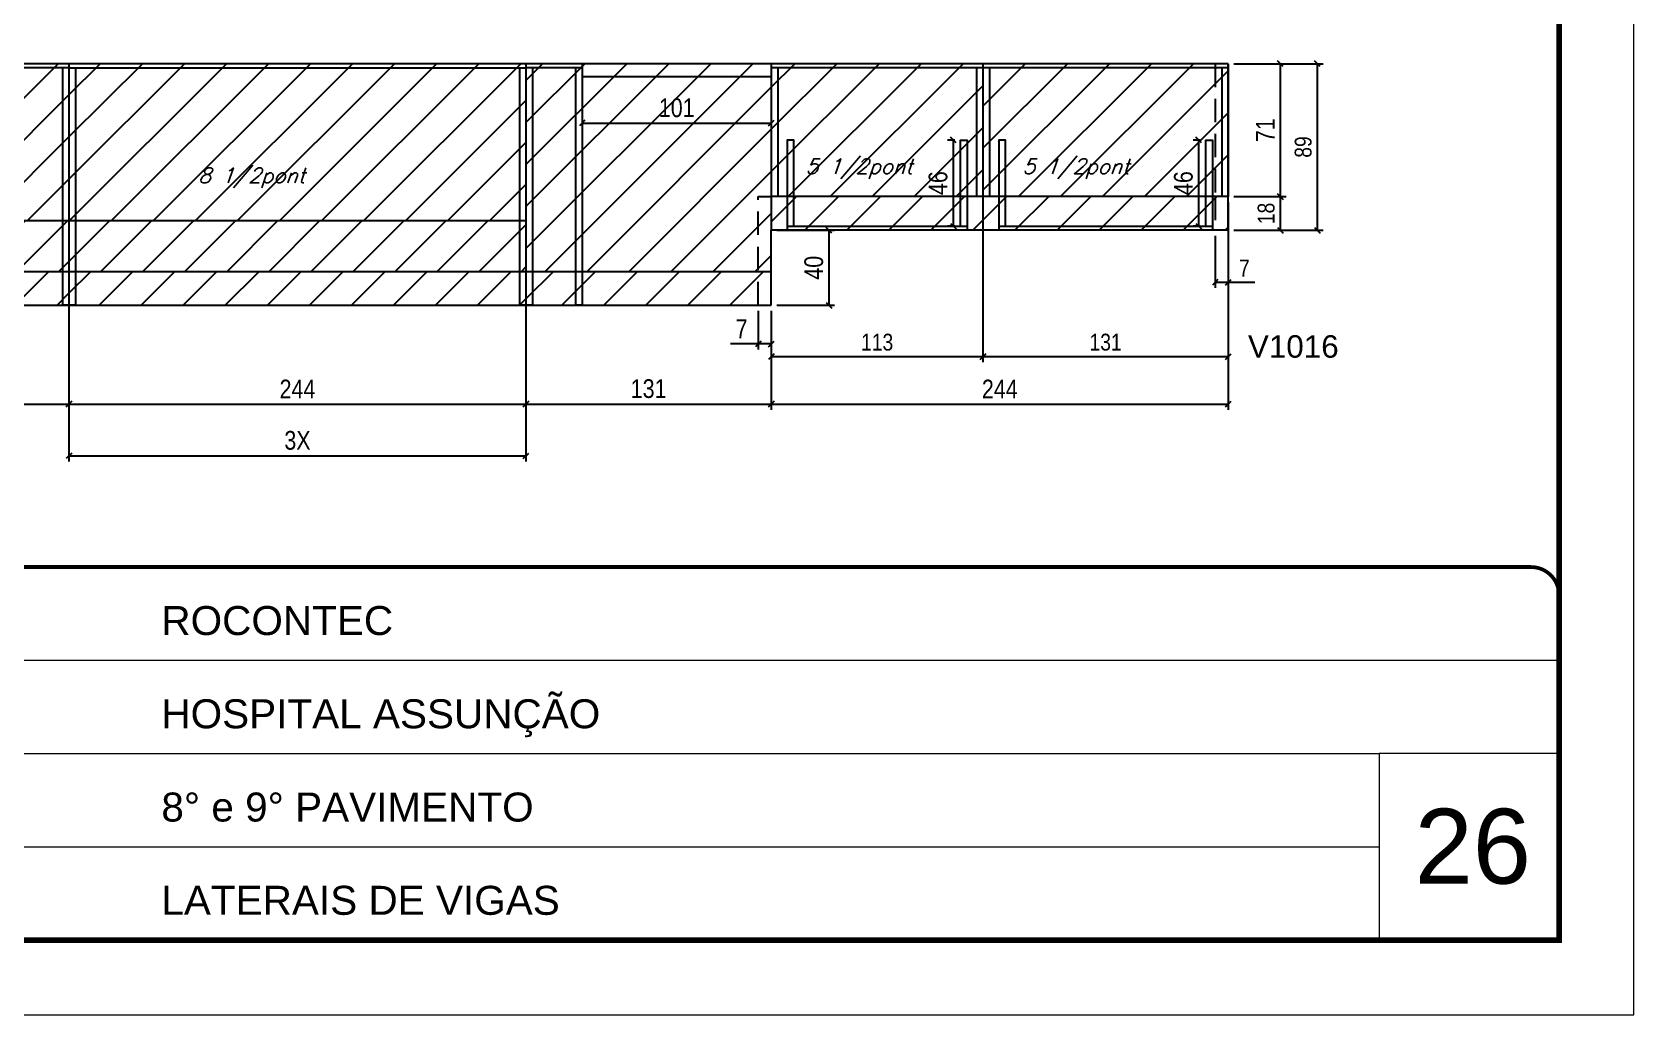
# Model space of a CAD drawing. Extents: x -20960 to -5926, y -2106 to 21915.
# Drawn here: x -9979 to -9123, y 13974 to 14499 of the extents above; entities that cross this region are included whole.
import ezdxf

# ---------------------------------------------------------------- set-up
doc = ezdxf.new("R2010")
doc.units = 0
for name, pattern in [('CONTINUO', [0]), ('DASHED', [0.75, 0.5, -0.25]), ('HIDDEN', [0.375, 0.25, -0.125])]:
    doc.linetypes.add(name, pattern=pattern)
for name, color, linetype in [('5', 5, 'Continuous'), ('COTA', 241, 'Continuous'), ('Painéis', 200, 'Continuous'), ('Reaproveitamento', 251, 'Continuous'), ('SARR_2.2x7', 40, 'Continuous'), ('SARR_3.5x7', 81, 'Continuous'), ('texto', 7, 'Continuous')]:
    doc.layers.add(name, color=color, linetype=linetype)
for name, color, linetype, lineweight in [('CARIMBO', 255, 'Continuous', 9), ('Folhas', 255, 'Continuous', 9), ('SARRAFO DE PRESSAO', 251, 'DASHED', 9)]:
    doc.layers.add(name, color=color, linetype=linetype, lineweight=lineweight)
doc.styles.add('ARIAL', font='arial.ttf')
doc.styles.add('COTA TECNICA', font='techl___.ttf', dxfattribs={"height": 10})
doc.styles.add('COTA TECNICA-50', font='techl___.ttf', dxfattribs={"height": 9})
doc.styles.add('Romans', font='romans.shx')
doc.styles.get("Standard").update_dxf_attribs({"font": 'arial.ttf'})
doc.dimstyles.new('COTA PAINEL-50', dxfattribs={"dimtxt": 9, "dimasz": 3, "dimexe": 3, "dimexo": 3, "dimgap": 3, "dimtad": 1, "dimdec": 1, "dimzin": 12, "dimdsep": 46, "dimtxsty": 'COTA TECNICA-50', "dimblk1": 'OBLIQUE', "dimblk2": 'OBLIQUE', "dimsah": 1, "dimcen": 0.9, "dimclrd": 4, "dimclre": 4, "dimclrt": 240, "dimadec": 1, "dimazin": 3, "dimtfac": 1, "dimtdec": 1, "dimtmove": 0, "dimatfit": 3, "dimfxl": 1, "dimtolj": 1, "dimtzin": 12, "dimarcsym": 0})
doc.dimstyles.new('PAINEL', dxfattribs={"dimtxt": 10, "dimasz": 3, "dimexe": 3, "dimexo": 3, "dimgap": 3, "dimtad": 1, "dimdec": 1, "dimzin": 12, "dimdsep": 46, "dimtxsty": 'COTA TECNICA', "dimblk1": 'OBLIQUE', "dimblk2": 'OBLIQUE', "dimsah": 1, "dimcen": 0.9, "dimclrd": 4, "dimclre": 4, "dimclrt": 240, "dimadec": 1, "dimazin": 3, "dimtfac": 1, "dimtdec": 1, "dimtmove": 0, "dimatfit": 3, "dimfxl": 1, "dimtolj": 1, "dimtzin": 12, "dimarcsym": 0})
pattern_1 = [(45, (67.88, -2313.735), (-11.22532, 11.22532), [])]
pattern_2 = [(45, (-1558, 0), (-11.22532, 11.22532), [])]
pattern_3 = [(45, (1598.5, 1148.575), (-11.22532, 11.22532), [])]
pattern_4 = [(45, (-3170, 0), (-11.22532, 11.22532), [])]

# ---------------------------------------------------------------- blocks, each defined once
blk = doc.blocks.new('9999999999')
at = {"color": 30, "linetype": 'CONTINUO'}
for p, q in [((98564.56, 34379.64), (99583.98, 34379.64)), ((98564.56, 34329.83), (99487.98, 34329.83)), ((99583.98, 34329.83), (99487.98, 34329.83)), ((99487.98, 34329.83), (99487.98, 34230.21)), ((98564.56, 34280.02), (99487.98, 34280.02))]:
    blk.add_line(p, q, dxfattribs=at)
at = {"color": 30, "linetype": 'CONTINUO', "const_width": 2}
blk.add_lwpolyline([(99583.98, 34230.21), (99583.98, 34414.45, 0.414214), (99568.98, 34429.45), (98228.98, 34429.45, 0.414214), (98213.98, 34414.45), (98213.98, 34245.21, 0.414214), (98228.98, 34230.21), (99583.98, 34230.21)], format="xyb", dxfattribs=at)
at = {"layer": 'Folhas'}
blk.add_lwpolyline([(98138.98, 34190.21), (99623.98, 34190.21), (99623.98, 35240.21), (98138.98, 35240.21)], close=True, dxfattribs=at)
at = {"layer": 'Folhas', "color": 30, "const_width": 3}
blk.add_lwpolyline([(98213.98, 34230.21), (99583.98, 34230.21), (99583.98, 35200.21), (98213.98, 35200.21)], close=True, dxfattribs=at)
at = {"color": 7, "linetype": 'Continuous', "ltscale": 5, "style": 'ARIAL'}
for s, height, p in [('ROCONTEC', 15.483, (98837.68, 34393.13)), ('HOSPITAL ASSUNÇÃO', 15.4829, (98837.68, 34343.32)), ('8° e 9° PAVIMENTO', 15.4829, (98837.68, 34293.51)), ('LATERAIS DE VIGAS', 15.4829, (98837.68, 34243.7))]:
    blk.add_text(s, height=height, dxfattribs=at).set_placement(p)
blk = doc.blocks.new('_Oblique')
at = {"color": 0, "linetype": 'ByBlock', "lineweight": -2}
blk.add_line((-0.5, -0.5), (0.5, 0.5), dxfattribs=at)
blk = doc.blocks.new('*D7241')
at = {"layer": 'COTA', "color": 4, "lineweight": -2, "ltscale": 25, "transparency": 16777216}
for p, q in [((-9959.12, 14368.04), (-9959.12, 14269.58)), ((-9715.12, 14368.04), (-9715.12, 14269.58)), ((-9959.12, 14272.58), (-9715.12, 14272.58))]:
    blk.add_line(p, q, dxfattribs=at)
at = {"layer": 'Defpoints', "color": 0, "ltscale": 25, "transparency": 16777216}
for p in [(-9959.12, 14371.04), (-9715.12, 14371.04), (-9715.12, 14272.58)]:
    blk.add_point(p, dxfattribs=at)
at = {"layer": 'COTA', "color": 4, "lineweight": -2, "ltscale": 25, "transparency": 16777216, "xscale": 3, "yscale": 3, "zscale": 3, "rotation": 180}
blk.add_blockref('_Oblique', (-9959.12, 14272.58), dxfattribs=at)
at = {"layer": 'COTA', "color": 4, "lineweight": -2, "ltscale": 25, "transparency": 16777216, "xscale": 3, "yscale": 3, "zscale": 3}
blk.add_blockref('_Oblique', (-9715.12, 14272.58), dxfattribs=at)
at = {"layer": 'COTA', "color": 240, "ltscale": 25, "transparency": 16777216, "insert": (-9837.12, 14280.8), "char_height": 10, "attachment_point": 5, "style": 'COTA TECNICA'}
blk.add_mtext('\\A1;3X', dxfattribs=at)
blk = doc.blocks.new('*D7242')
at = {"layer": 'COTA', "color": 4, "lineweight": -2, "ltscale": 25, "transparency": 16777216}
for p, q in [((-10203.12, 14368.04), (-10203.12, 14297.2)), ((-9959.12, 14368.04), (-9959.12, 14297.2)), ((-10203.12, 14300.2), (-9959.12, 14300.2))]:
    blk.add_line(p, q, dxfattribs=at)
at = {"layer": 'Defpoints', "color": 0, "ltscale": 25, "transparency": 16777216}
for p in [(-10203.12, 14371.04), (-9959.12, 14371.04), (-9959.12, 14300.2)]:
    blk.add_point(p, dxfattribs=at)
at = {"layer": 'COTA', "color": 4, "lineweight": -2, "ltscale": 25, "transparency": 16777216, "xscale": 3, "yscale": 3, "zscale": 3, "rotation": 180}
blk.add_blockref('_Oblique', (-10203.12, 14300.2), dxfattribs=at)
at = {"layer": 'COTA', "color": 4, "lineweight": -2, "ltscale": 25, "transparency": 16777216, "xscale": 3, "yscale": 3, "zscale": 3}
blk.add_blockref('_Oblique', (-9959.12, 14300.2), dxfattribs=at)
at = {"layer": 'COTA', "color": 240, "ltscale": 25, "transparency": 16777216, "insert": (-10081.12, 14308.27), "char_height": 10, "attachment_point": 5, "style": 'COTA TECNICA'}
blk.add_mtext('\\A1;244', dxfattribs=at)
blk = doc.blocks.new('*D7243')
at = {"layer": 'COTA', "color": 4, "lineweight": -2, "ltscale": 25, "transparency": 16777216}
for p, q in [((-9959.12, 14368.04), (-9959.12, 14297.2)), ((-9715.12, 14368.04), (-9715.12, 14297.2)), ((-9959.12, 14300.2), (-9715.12, 14300.2))]:
    blk.add_line(p, q, dxfattribs=at)
at = {"layer": 'Defpoints', "color": 0, "ltscale": 25, "transparency": 16777216}
for p in [(-9959.12, 14371.04), (-9715.12, 14371.04), (-9715.12, 14300.2)]:
    blk.add_point(p, dxfattribs=at)
at = {"layer": 'COTA', "color": 4, "lineweight": -2, "ltscale": 25, "transparency": 16777216, "xscale": 3, "yscale": 3, "zscale": 3, "rotation": 180}
blk.add_blockref('_Oblique', (-9959.12, 14300.2), dxfattribs=at)
at = {"layer": 'COTA', "color": 4, "lineweight": -2, "ltscale": 25, "transparency": 16777216, "xscale": 3, "yscale": 3, "zscale": 3}
blk.add_blockref('_Oblique', (-9715.12, 14300.2), dxfattribs=at)
at = {"layer": 'COTA', "color": 240, "ltscale": 25, "transparency": 16777216, "insert": (-9837.12, 14308.27), "char_height": 10, "attachment_point": 5, "style": 'COTA TECNICA'}
blk.add_mtext('\\A1;244', dxfattribs=at)
blk = doc.blocks.new('*D7221')
at = {"layer": 'COTA', "color": 4, "lineweight": -2, "ltscale": 25, "transparency": 16777216}
for p, q in [((-9715.12, 14368.04), (-9715.12, 14297.2)), ((-9584.12, 14350.04), (-9584.12, 14297.2)), ((-9715.12, 14300.2), (-9584.12, 14300.2))]:
    blk.add_line(p, q, dxfattribs=at)
at = {"layer": 'Defpoints', "color": 0, "ltscale": 25, "transparency": 16777216}
for p in [(-9715.12, 14371.04), (-9584.12, 14353.04), (-9584.12, 14300.2)]:
    blk.add_point(p, dxfattribs=at)
at = {"layer": 'COTA', "color": 4, "lineweight": -2, "ltscale": 25, "transparency": 16777216, "xscale": 3, "yscale": 3, "zscale": 3, "rotation": 180}
blk.add_blockref('_Oblique', (-9715.12, 14300.2), dxfattribs=at)
at = {"layer": 'COTA', "color": 4, "lineweight": -2, "ltscale": 25, "transparency": 16777216, "xscale": 3, "yscale": 3, "zscale": 3}
blk.add_blockref('_Oblique', (-9584.12, 14300.2), dxfattribs=at)
at = {"layer": 'COTA', "color": 240, "ltscale": 25, "transparency": 16777216, "insert": (-9649.62, 14308.42), "char_height": 10, "attachment_point": 5, "style": 'COTA TECNICA'}
blk.add_mtext('\\A1;131', dxfattribs=at)
blk = doc.blocks.new('*D7244')
at = {"layer": 'COTA', "color": 4, "lineweight": -2, "ltscale": 25, "transparency": 16777216}
for p, q in [((-9340.12, 14408.04), (-9340.12, 14297.2)), ((-9584.12, 14350.04), (-9584.12, 14297.2)), ((-9584.12, 14300.2), (-9340.12, 14300.2))]:
    blk.add_line(p, q, dxfattribs=at)
at = {"layer": 'Defpoints', "color": 0, "ltscale": 25, "transparency": 16777216}
for p in [(-9340.12, 14411.04), (-9584.12, 14353.04), (-9340.12, 14300.2)]:
    blk.add_point(p, dxfattribs=at)
at = {"layer": 'COTA', "color": 4, "lineweight": -2, "ltscale": 25, "transparency": 16777216, "xscale": 3, "yscale": 3, "zscale": 3, "rotation": 180}
blk.add_blockref('_Oblique', (-9584.12, 14300.2), dxfattribs=at)
at = {"layer": 'COTA', "color": 4, "lineweight": -2, "ltscale": 25, "transparency": 16777216, "xscale": 3, "yscale": 3, "zscale": 3}
blk.add_blockref('_Oblique', (-9340.12, 14300.2), dxfattribs=at)
at = {"layer": 'COTA', "color": 240, "ltscale": 25, "transparency": 16777216, "insert": (-9462.12, 14308.27), "char_height": 10, "attachment_point": 5, "style": 'COTA TECNICA'}
blk.add_mtext('\\A1;244', dxfattribs=at)
blk = doc.blocks.new('*D7222')
at = {"layer": 'COTA', "color": 4, "lineweight": -2, "ltscale": 25, "transparency": 16777216}
for p, q in [((-9581.12, 14393.04), (-9550.3, 14393.04)), ((-9553.3, 14353.04), (-9553.3, 14393.04)), ((-9581.12, 14353.04), (-9550.3, 14353.04))]:
    blk.add_line(p, q, dxfattribs=at)
at = {"layer": 'Defpoints', "color": 0, "ltscale": 25, "transparency": 16777216}
for p in [(-9584.12, 14393.04), (-9553.3, 14393.04), (-9584.12, 14353.04)]:
    blk.add_point(p, dxfattribs=at)
at = {"layer": 'COTA', "color": 4, "lineweight": -2, "ltscale": 25, "transparency": 16777216, "xscale": 3, "yscale": 3, "zscale": 3}
for p, rotation in [((-9553.3, 14393.04), 90), ((-9553.3, 14353.04), 270)]:
    blk.add_blockref('_Oblique', p, dxfattribs=dict(at, rotation=rotation))
at = {"layer": 'COTA', "color": 240, "ltscale": 25, "transparency": 16777216, "insert": (-9561.4, 14373.04), "char_height": 10, "attachment_point": 5, "rotation": 90, "style": 'COTA TECNICA'}
blk.add_mtext('\\A1;40', dxfattribs=at)
blk = doc.blocks.new('*D7245')
at = {"layer": 'COTA', "color": 4, "lineweight": -2, "ltscale": 25, "transparency": 16777216}
for p, q in [((-9337.12, 14482.04), (-9309.29, 14482.04)), ((-9312.29, 14411.04), (-9312.29, 14482.04)), ((-9337.12, 14411.04), (-9309.29, 14411.04))]:
    blk.add_line(p, q, dxfattribs=at)
at = {"layer": 'Defpoints', "color": 0, "ltscale": 25, "transparency": 16777216}
for p in [(-9340.12, 14482.04), (-9312.29, 14482.04), (-9340.12, 14411.04)]:
    blk.add_point(p, dxfattribs=at)
at = {"layer": 'COTA', "color": 4, "lineweight": -2, "ltscale": 25, "transparency": 16777216, "xscale": 3, "yscale": 3, "zscale": 3}
for p, rotation in [((-9312.29, 14482.04), 90), ((-9312.29, 14411.04), 270)]:
    blk.add_blockref('_Oblique', p, dxfattribs=dict(at, rotation=rotation))
at = {"layer": 'COTA', "color": 240, "ltscale": 25, "transparency": 16777216, "insert": (-9320.36, 14446.54), "char_height": 10, "attachment_point": 5, "rotation": 90, "style": 'COTA TECNICA'}
blk.add_mtext('\\A1;71', dxfattribs=at)
blk = doc.blocks.new('*D7223')
at = {"layer": 'COTA', "color": 4, "lineweight": -2, "ltscale": 25, "transparency": 16777216}
for p, q in [((-9591.12, 14350.04), (-9591.12, 14329.35)), ((-9584.12, 14344.08), (-9584.12, 14329.35)), ((-9591.12, 14332.35), (-9605.85, 14332.35)), ((-9584.12, 14332.35), (-9591.12, 14332.35))]:
    blk.add_line(p, q, dxfattribs=at)
at = {"layer": 'Defpoints', "color": 0, "ltscale": 25, "transparency": 16777216}
for p in [(-9591.12, 14353.04), (-9584.12, 14347.08), (-9591.12, 14332.35)]:
    blk.add_point(p, dxfattribs=at)
at = {"layer": 'COTA', "color": 4, "lineweight": -2, "ltscale": 25, "transparency": 16777216, "xscale": 3, "yscale": 3, "zscale": 3, "rotation": 180}
blk.add_blockref('_Oblique', (-9591.12, 14332.35), dxfattribs=at)
at = {"layer": 'COTA', "color": 4, "lineweight": -2, "ltscale": 25, "transparency": 16777216, "xscale": 3, "yscale": 3, "zscale": 3}
blk.add_blockref('_Oblique', (-9584.12, 14332.35), dxfattribs=at)
at = {"layer": 'COTA', "color": 240, "ltscale": 25, "transparency": 16777216, "insert": (-9599.99, 14340.42), "char_height": 10, "attachment_point": 5, "style": 'COTA TECNICA'}
blk.add_mtext('\\A1;7', dxfattribs=at)
blk = doc.blocks.new('*D7246')
at = {"layer": 'COTA', "color": 4, "lineweight": -2, "ltscale": 25, "transparency": 16777216}
for p, q in [((-9685.12, 14472.04), (-9685.12, 14447.32)), ((-9584.12, 14472.04), (-9584.12, 14447.32)), ((-9685.12, 14450.32), (-9584.12, 14450.32))]:
    blk.add_line(p, q, dxfattribs=at)
at = {"layer": 'Defpoints', "color": 0, "ltscale": 25, "transparency": 16777216}
for p in [(-9685.12, 14475.04), (-9584.12, 14475.04), (-9584.12, 14450.32)]:
    blk.add_point(p, dxfattribs=at)
at = {"layer": 'COTA', "color": 4, "lineweight": -2, "ltscale": 25, "transparency": 16777216, "xscale": 3, "yscale": 3, "zscale": 3, "rotation": 180}
blk.add_blockref('_Oblique', (-9685.12, 14450.32), dxfattribs=at)
at = {"layer": 'COTA', "color": 4, "lineweight": -2, "ltscale": 25, "transparency": 16777216, "xscale": 3, "yscale": 3, "zscale": 3}
blk.add_blockref('_Oblique', (-9584.12, 14450.32), dxfattribs=at)
at = {"layer": 'COTA', "color": 240, "ltscale": 25, "transparency": 16777216, "insert": (-9634.62, 14458.42), "char_height": 10, "attachment_point": 5, "style": 'COTA TECNICA'}
blk.add_mtext('\\A1;101', dxfattribs=at)
blk = doc.blocks.new('*D7205')
at = {"layer": 'COTA', "color": 4, "lineweight": -2, "transparency": 16777216}
for p, q in [((-9471.12, 14408.04), (-9471.12, 14322.55)), ((-9584.12, 14350.04), (-9584.12, 14322.55)), ((-9584.12, 14325.55), (-9471.12, 14325.55))]:
    blk.add_line(p, q, dxfattribs=at)
at = {"layer": 'Defpoints', "color": 0, "transparency": 16777216}
for p in [(-9471.12, 14411.04), (-9584.12, 14353.04), (-9471.12, 14325.55)]:
    blk.add_point(p, dxfattribs=at)
at = {"layer": 'COTA', "color": 4, "lineweight": -2, "transparency": 16777216, "xscale": 3, "yscale": 3, "zscale": 3, "rotation": 180}
blk.add_blockref('_Oblique', (-9584.12, 14325.55), dxfattribs=at)
at = {"layer": 'COTA', "color": 4, "lineweight": -2, "transparency": 16777216, "xscale": 3, "yscale": 3, "zscale": 3}
blk.add_blockref('_Oblique', (-9471.12, 14325.55), dxfattribs=at)
at = {"layer": 'COTA', "color": 240, "transparency": 16777216, "insert": (-9527.62, 14333.25), "char_height": 9, "attachment_point": 5, "style": 'COTA TECNICA-50'}
blk.add_mtext('\\A1;113', dxfattribs=at)
blk = doc.blocks.new('*D7234')
at = {"layer": 'COTA', "color": 4, "lineweight": -2, "transparency": 16777216}
for p, q in [((-9471.12, 14408.04), (-9471.12, 14322.55)), ((-9340.12, 14408.04), (-9340.12, 14322.55)), ((-9471.12, 14325.55), (-9340.12, 14325.55))]:
    blk.add_line(p, q, dxfattribs=at)
at = {"layer": 'Defpoints', "color": 0, "transparency": 16777216}
for p in [(-9471.12, 14411.04), (-9340.12, 14411.04), (-9340.12, 14325.55)]:
    blk.add_point(p, dxfattribs=at)
at = {"layer": 'COTA', "color": 4, "lineweight": -2, "transparency": 16777216, "xscale": 3, "yscale": 3, "zscale": 3, "rotation": 180}
blk.add_blockref('_Oblique', (-9471.12, 14325.55), dxfattribs=at)
at = {"layer": 'COTA', "color": 4, "lineweight": -2, "transparency": 16777216, "xscale": 3, "yscale": 3, "zscale": 3}
blk.add_blockref('_Oblique', (-9340.12, 14325.55), dxfattribs=at)
at = {"layer": 'COTA', "color": 240, "transparency": 16777216, "insert": (-9405.62, 14333.25), "char_height": 9, "attachment_point": 5, "style": 'COTA TECNICA-50'}
blk.add_mtext('\\A1;131', dxfattribs=at)
blk = doc.blocks.new('*D7236')
at = {"layer": 'COTA', "color": 4, "lineweight": -2, "transparency": 16777216}
for p, q in [((-9337.12, 14411.04), (-9309.29, 14411.04)), ((-9312.29, 14393.04), (-9312.29, 14411.04)), ((-9337.12, 14393.04), (-9309.29, 14393.04))]:
    blk.add_line(p, q, dxfattribs=at)
at = {"layer": 'Defpoints', "color": 0, "transparency": 16777216}
for p in [(-9340.12, 14411.04), (-9312.29, 14411.04), (-9340.12, 14393.04)]:
    blk.add_point(p, dxfattribs=at)
at = {"layer": 'COTA', "color": 4, "lineweight": -2, "transparency": 16777216, "xscale": 3, "yscale": 3, "zscale": 3}
for p, rotation in [((-9312.29, 14411.04), 90), ((-9312.29, 14393.04), 270)]:
    blk.add_blockref('_Oblique', p, dxfattribs=dict(at, rotation=rotation))
at = {"layer": 'COTA', "color": 240, "transparency": 16777216, "insert": (-9319.87, 14402.04), "char_height": 9, "attachment_point": 5, "rotation": 90, "style": 'COTA TECNICA-50'}
blk.add_mtext('\\A1;18', dxfattribs=at)
blk = doc.blocks.new('*D7237')
at = {"layer": 'COTA', "color": 4, "lineweight": -2, "ltscale": 25, "transparency": 16777216}
for p, q in [((-9486.12, 14441.24), (-9489.95, 14441.24)), ((-9486.95, 14441.24), (-9486.95, 14395.24)), ((-9486.12, 14395.24), (-9489.95, 14395.24))]:
    blk.add_line(p, q, dxfattribs=at)
at = {"layer": 'Defpoints', "color": 0, "ltscale": 25, "transparency": 16777216}
for p in [(-9483.12, 14441.24), (-9486.95, 14395.24), (-9483.12, 14395.24)]:
    blk.add_point(p, dxfattribs=at)
at = {"layer": 'COTA', "color": 4, "lineweight": -2, "ltscale": 25, "transparency": 16777216, "xscale": 3, "yscale": 3, "zscale": 3}
for p, rotation in [((-9486.95, 14441.24), 90), ((-9486.95, 14395.24), 270)]:
    blk.add_blockref('_Oblique', p, dxfattribs=dict(at, rotation=rotation))
at = {"layer": 'COTA', "color": 240, "ltscale": 25, "transparency": 16777216, "insert": (-9495.05, 14418.24), "char_height": 10, "attachment_point": 5, "rotation": 90, "style": 'COTA TECNICA'}
blk.add_mtext('\\A1;46', dxfattribs=at)
blk = doc.blocks.new('*D7238')
at = {"layer": 'COTA', "color": 4, "lineweight": -2, "ltscale": 25, "transparency": 16777216}
for p, q in [((-9355.12, 14441.24), (-9358.95, 14441.24)), ((-9355.95, 14441.24), (-9355.95, 14395.24)), ((-9355.12, 14395.24), (-9358.95, 14395.24))]:
    blk.add_line(p, q, dxfattribs=at)
at = {"layer": 'Defpoints', "color": 0, "ltscale": 25, "transparency": 16777216}
for p in [(-9352.12, 14441.24), (-9355.95, 14395.24), (-9352.12, 14395.24)]:
    blk.add_point(p, dxfattribs=at)
at = {"layer": 'COTA', "color": 4, "lineweight": -2, "ltscale": 25, "transparency": 16777216, "xscale": 3, "yscale": 3, "zscale": 3}
for p, rotation in [((-9355.95, 14441.24), 90), ((-9355.95, 14395.24), 270)]:
    blk.add_blockref('_Oblique', p, dxfattribs=dict(at, rotation=rotation))
at = {"layer": 'COTA', "color": 240, "ltscale": 25, "transparency": 16777216, "insert": (-9364.05, 14418.24), "char_height": 10, "attachment_point": 5, "rotation": 90, "style": 'COTA TECNICA'}
blk.add_mtext('\\A1;46', dxfattribs=at)
blk = doc.blocks.new('*D7239')
at = {"layer": 'COTA', "color": 4, "lineweight": -2, "transparency": 16777216}
for p, q in [((-9337.12, 14482.04), (-9289.49, 14482.04)), ((-9292.49, 14393.04), (-9292.49, 14482.04)), ((-9337.12, 14393.04), (-9289.49, 14393.04))]:
    blk.add_line(p, q, dxfattribs=at)
at = {"layer": 'Defpoints', "color": 0, "transparency": 16777216}
for p in [(-9340.12, 14482.04), (-9292.49, 14482.04), (-9340.12, 14393.04)]:
    blk.add_point(p, dxfattribs=at)
at = {"layer": 'COTA', "color": 4, "lineweight": -2, "transparency": 16777216, "xscale": 3, "yscale": 3, "zscale": 3}
for p, rotation in [((-9292.49, 14482.04), 90), ((-9292.49, 14393.04), 270)]:
    blk.add_blockref('_Oblique', p, dxfattribs=dict(at, rotation=rotation))
at = {"layer": 'COTA', "color": 240, "transparency": 16777216, "insert": (-9300.08, 14437.54), "char_height": 9, "attachment_point": 5, "rotation": 90, "style": 'COTA TECNICA-50'}
blk.add_mtext('\\A1;89', dxfattribs=at)
blk = doc.blocks.new('*D7240')
at = {"layer": 'COTA', "color": 4, "lineweight": -2, "transparency": 16777216}
for p, q in [((-9347.12, 14390.04), (-9347.12, 14362.3)), ((-9340.12, 14390.04), (-9340.12, 14362.3)), ((-9347.12, 14365.3), (-9340.12, 14365.3)), ((-9340.12, 14365.3), (-9325.97, 14365.3))]:
    blk.add_line(p, q, dxfattribs=at)
at = {"layer": 'Defpoints', "color": 0, "transparency": 16777216}
for p in [(-9347.12, 14393.04), (-9340.12, 14393.04), (-9340.12, 14365.3)]:
    blk.add_point(p, dxfattribs=at)
at = {"layer": 'COTA', "color": 4, "lineweight": -2, "transparency": 16777216, "xscale": 3, "yscale": 3, "zscale": 3, "rotation": 180}
blk.add_blockref('_Oblique', (-9347.12, 14365.3), dxfattribs=at)
at = {"layer": 'COTA', "color": 4, "lineweight": -2, "transparency": 16777216, "xscale": 3, "yscale": 3, "zscale": 3}
blk.add_blockref('_Oblique', (-9340.12, 14365.3), dxfattribs=at)
at = {"layer": 'COTA', "color": 240, "transparency": 16777216, "insert": (-9331.54, 14372.86), "char_height": 9, "attachment_point": 5, "style": 'COTA TECNICA-50'}
blk.add_mtext('\\A1;7', dxfattribs=at)

msp = doc.modelspace()

# ---------------------------------------------------------------- hatches: boundary and pattern name
at = {"layer": 'Reaproveitamento'}
h = msp.add_hatch(dxfattribs=at)
h.set_pattern_fill('ANSI31', color=256, scale=5)
h.set_pattern_definition(pattern_1)
h.paths.add_polyline_path([(-9959.12, 14398.04), (-9959.12, 14482.04), (-10203.12, 14482.04), (-10203.12, 14398.04)])
h = msp.add_hatch(dxfattribs=at)
h.set_pattern_fill('ANSI31', color=256, scale=5)
h.set_pattern_definition(pattern_1)
h.paths.add_polyline_path([(-9715.12, 14398.04), (-9715.12, 14482.04), (-9959.12, 14482.04), (-9959.12, 14398.04)])
at = {"layer": 'Reaproveitamento', "transparency": 33554684}
h = msp.add_hatch(dxfattribs=at)
h.set_pattern_fill('ANSI31', color=256, scale=5)
h.set_pattern_definition(pattern_2)
h.paths.add_polyline_path([(-9584.12, 14371.04), (-9584.12, 14411.04), (-9584.12, 14482.04), (-9715.12, 14482.04), (-9715.12, 14371.04)])
h = msp.add_hatch(dxfattribs=at)
h.set_pattern_fill('ANSI31', color=256, scale=5)
h.set_pattern_definition(pattern_2)
h.paths.add_polyline_path([(-9584.12, 14482.04), (-9584.12, 14411.04), (-9471.12, 14411.04), (-9471.12, 14482.04)])
at = {"layer": 'Reaproveitamento'}
h = msp.add_hatch(dxfattribs=at)
h.set_pattern_fill('ANSI31', color=256, scale=5)
h.set_pattern_definition(pattern_1)
h.paths.add_polyline_path([(-9471.12, 14482.04), (-9471.12, 14411.04), (-9340.12, 14411.04), (-9340.12, 14482.04)])
at = {"layer": 'Reaproveitamento', "transparency": 33554684}
h = msp.add_hatch(dxfattribs=at)
h.set_pattern_fill('ANSI31', color=256, scale=5)
h.set_pattern_definition(pattern_4)
h.paths.add_polyline_path([(-9471.12, 14393.04), (-9471.12, 14411.04), (-9584.12, 14411.04), (-9584.12, 14393.04)])
h = msp.add_hatch(dxfattribs=at)
h.set_pattern_fill('ANSI31', color=256, scale=5)
h.set_pattern_definition(pattern_4)
h.paths.add_polyline_path([(-9471.12, 14411.04), (-9471.12, 14393.04), (-9340.12, 14393.04), (-9340.12, 14411.04)])
h = msp.add_hatch(dxfattribs=at)
h.set_pattern_fill('ANSI31', color=256, scale=5)
h.set_pattern_definition(pattern_3)
h.paths.add_polyline_path([(-10203.12, 14398.04), (-10203.12, 14371.04), (-9959.12, 14371.04), (-9959.12, 14398.04)])
h = msp.add_hatch(dxfattribs=at)
h.set_pattern_fill('ANSI31', color=256, scale=5)
h.set_pattern_definition(pattern_3)
h.paths.add_polyline_path([(-9715.12, 14371.04), (-9715.12, 14398.04), (-9959.12, 14398.04), (-9959.12, 14371.04)])
h = msp.add_hatch(dxfattribs=at)
h.set_pattern_fill('ANSI31', color=256, scale=5)
h.set_pattern_definition(pattern_4)
h.paths.add_polyline_path([(-10203.12, 14371.04), (-10203.12, 14353.04), (-9959.12, 14353.04), (-9959.12, 14371.04)])
h = msp.add_hatch(dxfattribs=at)
h.set_pattern_fill('ANSI31', color=256, scale=5)
h.set_pattern_definition(pattern_4)
h.paths.add_polyline_path([(-9959.12, 14371.04), (-9959.12, 14353.04), (-9715.12, 14353.04), (-9715.12, 14371.04)])
h = msp.add_hatch(dxfattribs=at)
h.set_pattern_fill('ANSI31', color=256, scale=5)
h.set_pattern_definition(pattern_4)
h.paths.add_polyline_path([(-9715.12, 14371.04), (-9715.12, 14353.04), (-9584.12, 14353.04), (-9584.12, 14371.04)])

# ---------------------------------------------------------------- linework, layer by layer
at = {"layer": 'Painéis', "ltscale": 25}
for p, q in [((-9340.12, 14482.04), (-10203.12, 14482.04)), ((-9959.12, 14482.04), (-9959.12, 14353.04)), ((-9715.12, 14482.04), (-9715.12, 14353.04)), ((-9584.12, 14482.04), (-9584.12, 14393.04)), ((-9471.12, 14482.04), (-9471.12, 14393.04)), ((-9340.12, 14393.04), (-9340.12, 14482.04)), ((-9340.12, 14411.04), (-9584.12, 14411.04)), ((-9340.12, 14411.04), (-9584.12, 14411.04)), ((-9715.12, 14398.04), (-10203.12, 14398.04)), ((-9584.12, 14353.04), (-9584.12, 14393.04)), ((-9340.12, 14393.04), (-9584.12, 14393.04)), ((-10203.12, 14371.04), (-9584.12, 14371.04)), ((-9715.12, 14371.04), (-9584.12, 14371.04)), ((-10203.12, 14353.04), (-9584.12, 14353.04))]:
    msp.add_line(p, q, dxfattribs=at)
at = {"layer": 'SARR_2.2x7', "linetype": 'HIDDEN', "ltscale": 50}
for p, q in [((-9347.12, 14482.04), (-9347.12, 14411.04)), ((-9591.12, 14353.04), (-9591.12, 14411.04)), ((-9591.12, 14411.04), (-9584.12, 14411.04)), ((-9347.12, 14411.04), (-9347.12, 14393.04))]:
    msp.add_line(p, q, dxfattribs=at)
at = {"layer": 'SARR_2.2x7', "linetype": 'Continuous'}
for p, q in [((-9959.12, 14479.84), (-10188.12, 14479.84)), ((-9959.12, 14479.84), (-9715.12, 14479.84)), ((-9685.12, 14479.84), (-9715.12, 14479.84)), ((-9584.12, 14475.04), (-9685.12, 14475.04)), ((-9471.12, 14479.84), (-9584.12, 14479.84)), ((-9340.12, 14479.84), (-9471.12, 14479.84))]:
    msp.add_line(p, q, dxfattribs=at)
at = {"layer": 'SARR_2.2x7', "linetype": 'Continuous', "ltscale": 50}
for p, q in [((-9575.62, 14395.24), (-9479.62, 14395.24)), ((-9462.62, 14395.24), (-9348.62, 14395.24))]:
    msp.add_line(p, q, dxfattribs=at)
at = {"layer": 'SARR_3.5x7'}
for p, q in [((-9715.12, 14482.04), (-9715.12, 14371.04)), ((-9685.12, 14482.04), (-9685.12, 14353.04)), ((-9584.12, 14482.04), (-9584.12, 14393.04)), ((-9340.12, 14482.04), (-9340.12, 14411.04)), ((-9962.65, 14479.84), (-9962.65, 14353.04)), ((-9959.12, 14479.84), (-9959.12, 14353.04)), ((-9955.6, 14479.84), (-9955.6, 14353.04)), ((-9718.62, 14479.84), (-9718.62, 14353.04)), ((-9715.12, 14479.84), (-9715.12, 14353.04)), ((-9711.62, 14479.84), (-9711.62, 14353.04)), ((-9688.62, 14479.84), (-9688.62, 14353.04)), ((-9580.62, 14479.84), (-9580.62, 14411.04)), ((-9474.62, 14479.84), (-9474.62, 14411.04)), ((-9471.12, 14479.84), (-9471.12, 14411.04)), ((-9467.62, 14479.84), (-9467.62, 14411.04)), ((-9343.62, 14479.84), (-9343.62, 14411.04)), ((-9955.6, 14353.04), (-9962.65, 14353.04)), ((-9711.62, 14353.04), (-9718.62, 14353.04)), ((-9685.12, 14353.04), (-9688.62, 14353.04))]:
    msp.add_line(p, q, dxfattribs=at)
for points in [[(-9572.12, 14395.24), (-9572.12, 14441.24), (-9575.62, 14441.24), (-9575.62, 14393.04)], [(-9483.12, 14395.24), (-9483.12, 14441.24), (-9479.62, 14441.24), (-9479.62, 14393.04)], [(-9459.12, 14395.24), (-9459.12, 14441.24), (-9462.62, 14441.24), (-9462.62, 14393.04)], [(-9352.12, 14395.24), (-9352.12, 14441.24), (-9348.62, 14441.24), (-9348.62, 14393.04)]]:
    msp.add_lwpolyline(points, dxfattribs=at)

# ---------------------------------------------------------------- block references
at = {"layer": 'SARRAFO DE PRESSAO', "color": 6, "linetype": 'ByBlock'}
msp.add_blockref('9999999999', (-108747.48, -20216.26), dxfattribs=at)

# ---------------------------------------------------------------- texts
at = {"layer": '5', "linetype": 'Continuous'}
msp.add_text('V1016', height=12, rotation=0.00004, dxfattribs=at).set_placement((-9329.64, 14324.99))
at = {"layer": 'CARIMBO', "style": 'ARIAL'}
msp.add_text('26', height=40, dxfattribs=at).set_placement((-9240.64, 14044.08))
at = {"layer": 'texto', "color": 2, "char_height": 8, "attachment_point": 5, "style": 'Romans'}
for s, insert in [('{\\Q19;\\C256;5 1/2pont}', (-9537.26, 14425.93)), ('{\\Q19;\\C256;5 1/2pont}', (-9421.44, 14425.93)), ('{\\Q19;\\C256;8 1/2pont}', (-9861.59, 14420.99))]:
    msp.add_mtext(s, dxfattribs=dict(at, insert=insert))

# ---------------------------------------------------------------- dimensions: what is measured, and where the dimension line sits
at = {"layer": 'COTA', "ltscale": 25}
for base, p1, p2, picture, middle in [((-9312.29, 14482.04), (-9340.12, 14411.04), (-9340.12, 14482.04), '*D7245', (-9320.36, 14446.54)), ((-9486.95, 14395.24), (-9483.12, 14441.24), (-9483.12, 14395.24), '*D7237', (-9495.05, 14418.24)), ((-9355.95, 14395.24), (-9352.12, 14441.24), (-9352.12, 14395.24), '*D7238', (-9364.05, 14418.24)), ((-9553.3, 14393.04), (-9584.12, 14353.04), (-9584.12, 14393.04), '*D7222', (-9561.4, 14373.04))]:
    dim = msp.add_linear_dim(base=base, p1=p1, p2=p2, angle=90, dimstyle='PAINEL', dxfattribs=at)
    dim.commit()
    dim.dimension.update_dxf_attribs({"geometry": picture, "text_midpoint": middle})
at = {"layer": 'COTA'}
for base, p2, picture, middle in [((-9292.49, 14482.04), (-9340.12, 14482.04), '*D7239', (-9300.08, 14437.54)), ((-9312.29, 14411.04), (-9340.12, 14411.04), '*D7236', (-9319.87, 14402.04))]:
    dim = msp.add_linear_dim(base=base, p1=(-9340.12, 14393.04), p2=p2, angle=90, dimstyle='COTA PAINEL-50', dxfattribs=at)
    dim.commit()
    dim.dimension.update_dxf_attribs({"geometry": picture, "text_midpoint": middle})
at = {"layer": 'COTA', "ltscale": 25}
for base, p1, p2, picture, middle in [((-9584.12, 14450.32), (-9685.12, 14475.04), (-9584.12, 14475.04), '*D7246', (-9634.62, 14458.42)), ((-9959.12, 14300.2), (-10203.12, 14371.04), (-9959.12, 14371.04), '*D7242', (-10081.12, 14308.27)), ((-9591.12, 14332.35), (-9584.12, 14347.08), (-9591.12, 14353.04), '*D7223', (-9599.99, 14340.42))]:
    dim = msp.add_linear_dim(base=base, p1=p1, p2=p2, dimstyle='PAINEL', dxfattribs=at)
    dim.commit()
    dim.dimension.update_dxf_attribs({"geometry": picture, "text_midpoint": middle})
for base, p1, p2, picture, middle in [((-9340.12, 14300.2), (-9584.12, 14353.04), (-9340.12, 14411.04), '*D7244', (-9462.12, 14308.27)), ((-9715.12, 14300.2), (-9959.12, 14371.04), (-9715.12, 14371.04), '*D7243', (-9837.12, 14308.27)), ((-9584.12, 14300.2), (-9715.12, 14371.04), (-9584.12, 14353.04), '*D7221', (-9649.62, 14308.42))]:
    dim = msp.add_linear_dim(base=base, p1=p1, p2=p2, dimstyle='PAINEL', override={"dimtmove": 1}, dxfattribs=at)
    dim.commit()
    dim.dimension.update_dxf_attribs({"geometry": picture, "text_midpoint": middle})
at = {"layer": 'COTA'}
for base, p1, p2, picture, middle in [((-9471.12, 14325.55), (-9584.12, 14353.04), (-9471.12, 14411.04), '*D7205', (-9527.62, 14333.25)), ((-9340.12, 14365.3), (-9347.12, 14393.04), (-9340.12, 14393.04), '*D7240', (-9331.54, 14372.86))]:
    dim = msp.add_linear_dim(base=base, p1=p1, p2=p2, dimstyle='COTA PAINEL-50', dxfattribs=at)
    dim.commit()
    dim.dimension.update_dxf_attribs({"geometry": picture, "text_midpoint": middle})
dim = msp.add_linear_dim(base=(-9340.12, 14325.55), p1=(-9471.12, 14411.04), p2=(-9340.12, 14411.04), dimstyle='COTA PAINEL-50', override={"dimtmove": 1}, dxfattribs=at)
dim.commit()
dim.dimension.update_dxf_attribs({"geometry": '*D7234', "text_midpoint": (-9405.62, 14333.25)})
at = {"layer": 'COTA', "ltscale": 25}
dim = msp.add_linear_dim(base=(-9715.12, 14272.58), p1=(-9959.12, 14371.04), p2=(-9715.12, 14371.04), text='3X', dimstyle='PAINEL', dxfattribs=at)
dim.commit()
dim.dimension.update_dxf_attribs({"geometry": '*D7241', "text_midpoint": (-9837.12, 14280.8)})

doc.saveas('drawing.dxf')
